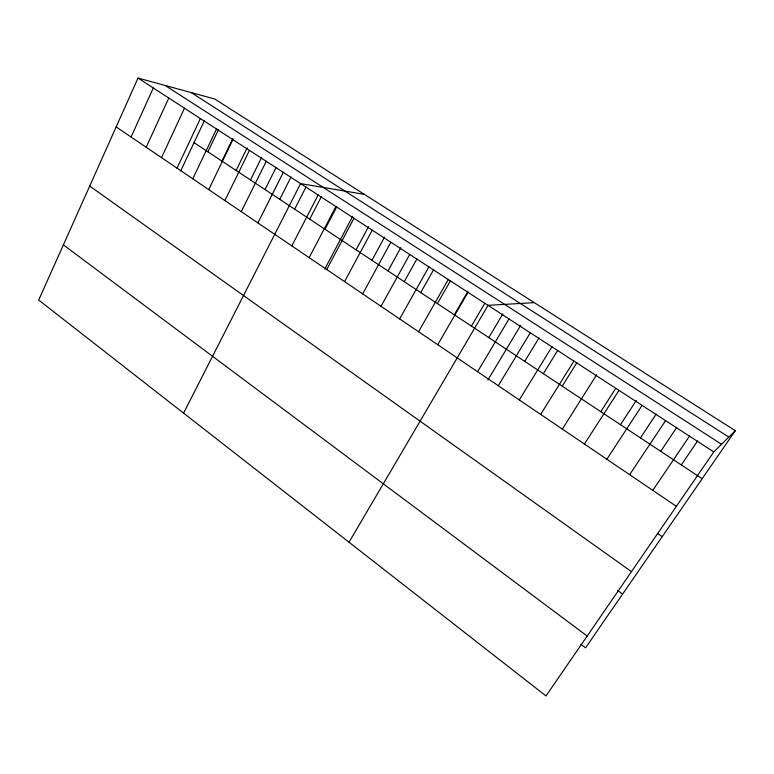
<?xml version="1.0" encoding="UTF-8"?>
<svg xmlns="http://www.w3.org/2000/svg" width="774" height="774" viewBox="0 0 774 774"><rect width="100%" height="100%" fill="white"/><g stroke="black" fill="none" stroke-linecap="round" stroke-linejoin="round"><path stroke-width="1.16" d="M138.024 78.048L38.7 300.051L545.999 695.952L713.773 451.919L735.3 430.702L214.669 98.985L138.024 78.048L713.773 451.919M131.077 137.037L153.3 87.975M146.189 147.273L168.79 98.027M161.505 157.644L184.483 108.225M177.033 168.152L200.389 118.548M180.71 170.89L204.355 120.812M192.765 178.813L216.517 129.026M207.906 151.81L218.626 129.374M221.935 161.089L232.81 138.575M208.709 189.611L232.868 139.639M236.128 170.474L247.167 147.892M224.876 200.563L249.441 150.408M250.486 179.974L261.689 157.315M241.265 211.66L266.246 161.321M265.027 189.591L276.125 167.407M257.887 222.912L283.294 172.389M279.743 199.324L291.014 177.062M183.583 413.123L300.583 183.612L364.38 194.361M294.642 209.183L306.078 186.844M291.827 245.9L318.124 195M309.726 219.158L321.326 196.741M309.155 257.636L335.916 206.552M324.993 229.249L336.777 206.774M324.77 269.033L352.692 216.401M326.734 269.536L353.96 218.278M356.098 249.828L368.53 226.676M344.565 281.62L372.275 230.168M371.955 260.316L384.572 237.086M362.658 293.868L390.86 242.233M388.006 270.929L400.826 247.632M381.021 306.301L409.717 254.482M404.26 281.688L416.983 258.835M399.645 318.917L428.864 266.914M420.737 292.582L433.653 269.662M418.55 331.717L448.291 279.53M437.416 303.611L450.545 280.623M454.319 314.795L467.941 291.218M437.736 344.711L468.018 292.34M471.443 326.115L484.679 303.495M349.035 542.235L488.046 305.343L534.341 302.653M488.791 337.59L502.858 313.867M477.577 371.694L509.002 318.956M487.843 380.063L520.66 325.419M498.272 385.713L530.296 332.781M524.733 361.361L538.946 338.006M519.296 399.945L551.93 346.829M543.348 373.678L557.802 350.245M540.658 414.409L573.921 361.11M562.224 386.168L576.92 362.658M562.369 429.115L596.638 374.751M600.788 411.671L615.669 388.519M584.428 444.053L618.997 390.377M620.487 424.694L636.276 400.468M606.845 459.234L642.091 405.373M640.466 437.91L656.188 414.119M629.639 474.675L665.582 420.63M660.735 451.319L676.737 427.451M652.811 490.368L689.47 436.139M681.304 464.922L697.577 440.977M735.3 430.702L585.55 647.809L580.819 644.258M191.178 92.561L728.818 437.087M165.181 85.469L721.523 444.276M194.051 142.648L702.173 478.729M116.158 126.926L676.37 506.322M657.407 533.344L662.215 536.663M89.697 186.07L631.478 571.628M617.71 590.591L622.586 594.113M63.381 244.894L587.185 636.044"/></g></svg>
